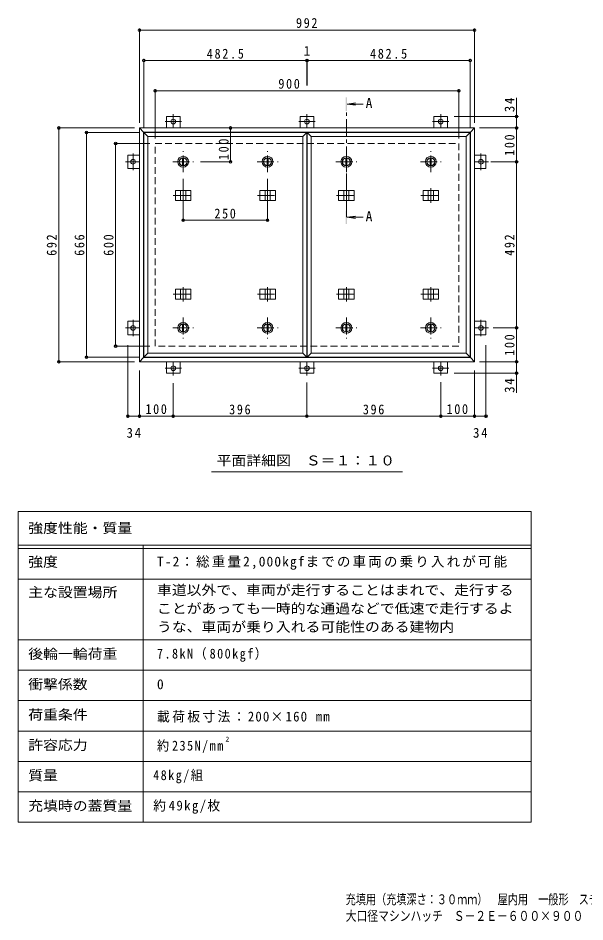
# Model space of a CAD drawing. Units: millimetres at full size, sheet at 1:10. Extents: x -1763 to 1949, y -1353 to 1323.
# Drawn here: x -1763 to -84, y -1353 to 1323 of the extents above; entities that cross this region are included whole.
import ezdxf
from ezdxf.enums import TextEntityAlignment as Align

# ---------------------------------------------------------------- set-up
doc = ezdxf.new("R2010")
doc.units = ezdxf.units.MM
doc.header["$LTSCALE"] = 10
doc.header["$PDMODE"] = 32
doc.header["$PDSIZE"] = 8
doc.linetypes.add('CHAIN1', pattern=[8, 5, -1, 1, -1])
doc.linetypes.add('DASHED2', pattern=[3, 2, -1])
for name, color, linetype, lineweight in [('0-1_躯体', 2, 'DASHED2', 9), ('0-2_仕上', 3, 'Continuous', 9), ('0-3_建具', 4, 'Continuous', 9), ('0-5_寸法', 4, 'Continuous', 9), ('0-C', 2, 'Continuous', 9), ('0-E', 3, 'Continuous', 9), ('0-F', 7, 'Continuous', 9), ('F-5_F-5ﾚｲﾔ', 7, 'Continuous', 9), ('F-F_F-Fﾚｲﾔ', 2, 'Continuous', 9)]:
    doc.layers.add(name, color=color, linetype=linetype, lineweight=lineweight)
doc.styles.add('ＭＳ ゴシック', font='')
doc.styles.get('ＭＳ ゴシック').set_extended_font_data('MS Gothic')

msp = doc.modelspace()

# ---------------------------------------------------------------- linework, layer by layer
at = {"layer": '0-1_躯体'}
for p, q in [((-1357.34, 351.59), (-1357.34, 951.59)), ((-1357.34, 951.59), (-457.34, 951.59)), ((-457.34, 951.59), (-457.34, 351.59)), ((-457.34, 351.59), (-1357.34, 351.59))]:
    msp.add_line(p, q, dxfattribs=at)
at = {"layer": '0-2_仕上'}
for p, q in [((-1390.34, 984.59), (-1378.34, 972.59)), ((-1390.34, 318.59), (-1390.34, 984.59)), ((-1390.34, 984.59), (-907.84, 984.59)), ((-907.84, 318.59), (-907.84, 984.59)), ((-906.84, 984.59), (-894.84, 972.59)), ((-906.84, 318.59), (-906.84, 984.59)), ((-906.84, 984.59), (-424.34, 984.59)), ((-894.84, 972.59), (-436.34, 972.59)), ((-424.34, 318.59), (-424.34, 984.59)), ((-919.84, 330.59), (-1378.34, 330.59)), ((-907.84, 318.59), (-919.84, 330.59)), ((-436.34, 330.59), (-894.84, 330.59)), ((-424.34, 318.59), (-436.34, 330.59)), ((-907.84, 318.59), (-1390.34, 318.59)), ((-424.34, 318.59), (-906.84, 318.59))]:
    msp.add_line(p, q, dxfattribs=at)
for points in [[(-1390.34, 318.59), (-1378.34, 330.59), (-1378.34, 972.59), (-919.84, 972.59)], [(-919.84, 330.59), (-919.84, 972.59), (-907.84, 984.59)], [(-906.84, 318.59), (-894.84, 330.59), (-894.84, 972.59)], [(-436.34, 330.59), (-436.34, 972.59), (-424.34, 984.59)]]:
    msp.add_lwpolyline(points, dxfattribs=at)
at = {"layer": '0-3_建具', "color": 2}
for p, q in [((-1403.34, 997.59), (-1391.34, 985.59)), ((-1403.34, 305.59), (-1403.34, 997.59)), ((-1403.34, 997.59), (-411.34, 997.59)), ((-423.34, 985.59), (-411.34, 997.59)), ((-411.34, 997.59), (-411.34, 305.59)), ((-1391.34, 317.59), (-1391.34, 985.59)), ((-1391.34, 985.59), (-423.34, 985.59)), ((-423.34, 317.59), (-423.34, 985.59)), ((-1391.34, 317.59), (-1403.34, 305.59)), ((-411.34, 305.59), (-1403.34, 305.59)), ((-423.34, 317.59), (-1391.34, 317.59)), ((-423.34, 317.59), (-411.34, 305.59))]:
    msp.add_line(p, q, dxfattribs=at)
at = {"layer": '0-3_建具'}
for p, q in [((-1297.18, 812.59), (-1297.18, 782.59)), ((-1297.18, 812.59), (-1251, 812.59)), ((-1281.59, 812.59), (-1281.59, 782.59)), ((-1266.59, 812.59), (-1266.59, 782.59)), ((-1251, 812.59), (-1251, 782.59)), ((-1047.18, 812.59), (-1047.18, 782.59)), ((-1047.18, 812.59), (-1001, 812.59)), ((-1031.59, 812.59), (-1031.59, 782.59)), ((-1016.59, 812.59), (-1016.59, 782.59)), ((-1001, 812.59), (-1001, 782.59)), ((-813.68, 812.59), (-813.68, 782.59)), ((-813.68, 812.59), (-767.5, 812.59)), ((-798.09, 812.59), (-798.09, 782.59)), ((-783.09, 812.59), (-783.09, 782.59)), ((-767.5, 812.59), (-767.5, 782.59)), ((-563.68, 812.59), (-563.68, 782.59)), ((-563.68, 812.59), (-517.5, 812.59)), ((-548.09, 812.59), (-548.09, 782.59)), ((-533.09, 812.59), (-533.09, 782.59)), ((-517.5, 812.59), (-517.5, 782.59)), ((-1297.18, 782.59), (-1251, 782.59)), ((-1047.18, 782.59), (-1001, 782.59)), ((-813.68, 782.59), (-767.5, 782.59)), ((-563.68, 782.59), (-517.5, 782.59)), ((-1297.18, 490.59), (-1297.18, 520.59)), ((-1297.18, 520.59), (-1251, 520.59)), ((-1281.59, 490.59), (-1281.59, 520.59)), ((-1266.59, 490.59), (-1266.59, 520.59)), ((-1251, 490.59), (-1251, 520.59)), ((-1047.18, 490.59), (-1047.18, 520.59)), ((-1047.18, 520.59), (-1001, 520.59)), ((-1031.59, 490.59), (-1031.59, 520.59)), ((-1016.59, 490.59), (-1016.59, 520.59)), ((-1001, 490.59), (-1001, 520.59)), ((-813.68, 490.59), (-813.68, 520.59)), ((-813.68, 520.59), (-767.5, 520.59)), ((-798.09, 490.59), (-798.09, 520.59)), ((-783.09, 490.59), (-783.09, 520.59)), ((-767.5, 490.59), (-767.5, 520.59)), ((-563.68, 490.59), (-563.68, 520.59)), ((-563.68, 520.59), (-517.5, 520.59)), ((-548.09, 490.59), (-548.09, 520.59)), ((-533.09, 490.59), (-533.09, 520.59)), ((-517.5, 490.59), (-517.5, 520.59)), ((-1297.18, 490.59), (-1251, 490.59)), ((-1047.18, 490.59), (-1001, 490.59)), ((-813.68, 490.59), (-767.5, 490.59)), ((-563.68, 490.59), (-517.5, 490.59))]:
    msp.add_line(p, q, dxfattribs=at)
at = {"layer": '0-3_建具', "linetype": 'CHAIN1'}
for p, q in [((-1274.09, 819.71), (-1274.09, 776.47)), ((-1024.09, 819.71), (-1024.09, 776.47)), ((-790.59, 819.71), (-790.59, 776.47)), ((-540.59, 819.71), (-540.59, 776.47)), ((-1303.5, 797.59), (-1244.68, 797.59)), ((-1053.5, 797.59), (-994.68, 797.59)), ((-820, 797.59), (-761.18, 797.59)), ((-570, 797.59), (-511.18, 797.59)), ((-1274.09, 483.47), (-1274.09, 526.71)), ((-1024.09, 483.47), (-1024.09, 526.71)), ((-790.59, 483.47), (-790.59, 526.71)), ((-540.59, 483.47), (-540.59, 526.71)), ((-1303.5, 505.59), (-1244.68, 505.59)), ((-1053.5, 505.59), (-994.68, 505.59)), ((-820, 505.59), (-761.18, 505.59)), ((-570, 505.59), (-511.18, 505.59))]:
    msp.add_line(p, q, dxfattribs=at)
at = {"layer": '0-5_寸法'}
for p, q in [((-788.59, 1068.41), (-763.8, 1071.67)), ((-788.59, 1068.41), (-763.8, 1065.14)), ((-788.59, 1068.41), (-741.12, 1068.41)), ((-788.59, 733.28), (-763.8, 736.54)), ((-788.59, 733.28), (-763.8, 730.02)), ((-788.59, 733.28), (-741.12, 733.28))]:
    msp.add_line(p, q, dxfattribs=at)
at = {"layer": '0-5_寸法', "linetype": 'CHAIN1'}
msp.add_line((-790.59, 733.28), (-790.59, 1048.41), dxfattribs=at)
at = {"layer": '0-5_寸法', "color": 7}
msp.add_line((-1189.87, -20.19), (-624.81, -20.19), dxfattribs=at)
at = {"layer": '0-5_寸法'}
for points in [[(-788.59, 1088.41), (-792.59, 1088.41), (-788.59, 1048.41), (-792.59, 1048.41)], [(-788.59, 713.28), (-792.59, 713.28), (-788.59, 753.28), (-792.59, 753.28)]]:
    msp.add_solid(points, dxfattribs=at)
at = {"layer": '0-C', "linetype": 'CHAIN1'}
for p, q in [((-1274.09, 866.59), (-1274.09, 928.59)), ((-1024.09, 866.59), (-1024.09, 928.59)), ((-790.59, 866.59), (-790.59, 928.59)), ((-540.59, 866.59), (-540.59, 928.59)), ((-1305.09, 897.59), (-1243.09, 897.59)), ((-1055.09, 897.59), (-993.09, 897.59)), ((-821.59, 897.59), (-759.59, 897.59)), ((-571.59, 897.59), (-509.59, 897.59)), ((-1274.09, 436.59), (-1274.09, 374.59)), ((-1024.09, 436.59), (-1024.09, 374.59)), ((-790.59, 436.59), (-790.59, 374.59)), ((-540.59, 436.59), (-540.59, 374.59)), ((-1305.09, 405.59), (-1243.09, 405.59)), ((-1055.09, 405.59), (-993.09, 405.59)), ((-821.59, 405.59), (-759.59, 405.59)), ((-571.59, 405.59), (-509.59, 405.59))]:
    msp.add_line(p, q, dxfattribs=at)
at = {"layer": '0-C'}
for p, q in [((-1275.59, 908.99), (-1275.59, 886.19)), ((-1272.59, 908.99), (-1272.59, 886.19)), ((-1025.59, 908.99), (-1025.59, 886.19)), ((-1022.59, 908.99), (-1022.59, 886.19)), ((-792.09, 908.99), (-792.09, 886.19)), ((-789.09, 908.99), (-789.09, 886.19)), ((-542.09, 908.99), (-542.09, 886.19)), ((-539.09, 908.99), (-539.09, 886.19)), ((-1275.59, 394.19), (-1275.59, 416.99)), ((-1272.59, 394.19), (-1272.59, 416.99)), ((-1025.59, 394.19), (-1025.59, 416.99)), ((-1022.59, 394.19), (-1022.59, 416.99)), ((-792.09, 394.19), (-792.09, 416.99)), ((-789.09, 394.19), (-789.09, 416.99)), ((-542.09, 394.19), (-542.09, 416.99)), ((-539.09, 394.19), (-539.09, 416.99))]:
    msp.add_line(p, q, dxfattribs=at)
for centre, radius in [((-1274.09, 897.59), 16), ((-1024.09, 897.59), 16), ((-790.59, 897.59), 16), ((-540.59, 897.59), 16), ((-1274.09, 897.59), 12), ((-1274.09, 897.59), 11.5), ((-1024.09, 897.59), 12), ((-1024.09, 897.59), 11.5), ((-790.59, 897.59), 12), ((-790.59, 897.59), 11.5), ((-540.59, 897.59), 12), ((-540.59, 897.59), 11.5), ((-1274.09, 405.59), 16), ((-1274.09, 405.59), 12), ((-1274.09, 405.59), 11.5), ((-1024.09, 405.59), 16), ((-1024.09, 405.59), 12), ((-1024.09, 405.59), 11.5), ((-790.59, 405.59), 16), ((-790.59, 405.59), 12), ((-790.59, 405.59), 11.5), ((-540.59, 405.59), 16), ((-540.59, 405.59), 12), ((-540.59, 405.59), 11.5)]:
    msp.add_circle(centre, radius, dxfattribs=at)
at = {"layer": '0-E'}
for p, q in [((-1323.34, 1031.79), (-1283.34, 1031.79)), ((-1323.34, 1031.79), (-1323.34, 997.59)), ((-1283.34, 1031.79), (-1283.34, 997.59)), ((-927.34, 1031.79), (-887.34, 1031.79)), ((-927.34, 1031.79), (-927.34, 997.59)), ((-887.34, 1031.79), (-887.34, 997.59)), ((-531.34, 1031.79), (-491.34, 1031.79)), ((-531.34, 1031.79), (-531.34, 997.59)), ((-491.34, 1031.79), (-491.34, 997.59)), ((-1437.54, 877.59), (-1437.54, 917.59)), ((-1437.54, 917.59), (-1403.34, 917.59)), ((-377.14, 917.59), (-411.34, 917.59)), ((-377.14, 917.59), (-377.14, 877.59)), ((-1437.54, 877.59), (-1403.34, 877.59)), ((-377.14, 877.59), (-411.34, 877.59)), ((-1437.54, 385.59), (-1437.54, 425.59)), ((-1437.54, 425.59), (-1403.34, 425.59)), ((-377.14, 425.59), (-411.34, 425.59)), ((-377.14, 425.59), (-377.14, 385.59)), ((-1437.54, 385.59), (-1403.34, 385.59)), ((-377.14, 385.59), (-411.34, 385.59)), ((-1323.34, 271.39), (-1323.34, 305.59)), ((-1283.34, 271.39), (-1283.34, 305.59)), ((-927.34, 271.39), (-927.34, 305.59)), ((-887.34, 271.39), (-887.34, 305.59)), ((-531.34, 271.39), (-531.34, 305.59)), ((-491.34, 271.39), (-491.34, 305.59)), ((-1283.34, 271.39), (-1323.34, 271.39)), ((-887.34, 271.39), (-927.34, 271.39)), ((-491.34, 271.39), (-531.34, 271.39))]:
    msp.add_line(p, q, dxfattribs=at)
at = {"layer": '0-E', "linetype": 'CHAIN1'}
for p, q in [((-1303.34, 1038.76), (-1303.34, 997.59)), ((-907.34, 1038.76), (-907.34, 997.59)), ((-511.34, 1038.76), (-511.34, 997.59)), ((-1278.96, 1016.79), (-1327.72, 1016.79)), ((-882.96, 1016.79), (-931.72, 1016.79)), ((-486.96, 1016.79), (-535.72, 1016.79)), ((-1422.54, 921.97), (-1422.54, 873.21)), ((-392.14, 873.21), (-392.14, 921.97)), ((-1444.51, 897.59), (-1403.34, 897.59)), ((-370.17, 897.59), (-411.34, 897.59)), ((-1422.54, 429.97), (-1422.54, 381.21)), ((-392.14, 381.21), (-392.14, 429.97)), ((-1444.51, 405.59), (-1403.34, 405.59)), ((-370.17, 405.59), (-411.34, 405.59)), ((-1303.34, 264.42), (-1303.34, 305.59)), ((-907.34, 264.42), (-907.34, 305.59)), ((-511.34, 264.42), (-511.34, 305.59)), ((-1327.72, 286.39), (-1278.96, 286.39)), ((-931.72, 286.39), (-882.96, 286.39)), ((-535.72, 286.39), (-486.96, 286.39))]:
    msp.add_line(p, q, dxfattribs=at)
at = {"layer": '0-E'}
for centre in [(-1303.34, 1016.79), (-907.34, 1016.79), (-511.34, 1016.79), (-1422.54, 897.59), (-392.14, 897.59), (-1422.54, 405.59), (-392.14, 405.59), (-1303.34, 286.39), (-907.34, 286.39), (-511.34, 286.39)]:
    msp.add_circle(centre, 7, dxfattribs=at)
at = {"layer": '0-F'}
for p, q in [((-1403.34, 1012.59), (-1403.34, 1292.59)), ((-1403.34, 1287.59), (-411.34, 1287.59)), ((-411.34, 1012.59), (-411.34, 1292.59)), ((-1390.34, 999.59), (-1390.34, 1202.59)), ((-1390.34, 1197.59), (-907.84, 1197.59)), ((-907.84, 1200.59), (-907.84, 1123.69)), ((-907.84, 1197.59), (-906.84, 1197.59)), ((-906.84, 1200.59), (-906.84, 1123.69)), ((-906.84, 1197.59), (-424.34, 1197.59)), ((-424.34, 999.59), (-424.34, 1202.59)), ((-1357.34, 966.59), (-1357.34, 1112.59)), ((-1357.34, 1107.59), (-457.34, 1107.59)), ((-457.34, 966.59), (-457.34, 1112.59)), ((-286.36, 1031.79), (-286.36, 1086.97)), ((-281.36, 1031.79), (-471.34, 1031.79)), ((-286.36, 997.59), (-286.36, 1031.79)), ((-1418.34, 997.59), (-1647.6, 997.59)), ((-1642.6, 305.59), (-1642.6, 997.59)), ((-1134.17, 997.59), (-1134.17, 897.59)), ((-396.34, 997.59), (-281.36, 997.59)), ((-286.36, 897.59), (-286.36, 997.59)), ((-1405.34, 984.59), (-1565.13, 984.59)), ((-1560.13, 318.59), (-1560.13, 984.59)), ((-1372.34, 951.59), (-1478.96, 951.59)), ((-1473.96, 351.59), (-1473.96, 951.59)), ((-1131.17, 897.59), (-1223.09, 897.59)), ((-362.41, 897.59), (-281.36, 897.59)), ((-286.36, 405.59), (-286.36, 897.59)), ((-1274.09, 721.29), (-1274.09, 846.59)), ((-1024.09, 721.29), (-1024.09, 846.59)), ((-1274.09, 724.29), (-1024.09, 724.29)), ((-355.82, 405.59), (-281.36, 405.59)), ((-286.36, 305.59), (-286.36, 405.59)), ((-1372.34, 351.59), (-1478.96, 351.59)), ((-1437.54, 139.22), (-1437.54, 354.38)), ((-377.14, 139.22), (-377.14, 354.38)), ((-1418.34, 305.59), (-1647.6, 305.59)), ((-1405.34, 318.59), (-1565.13, 318.59)), ((-396.34, 305.59), (-281.36, 305.59)), ((-286.36, 305.59), (-286.36, 271.39)), ((-1403.34, 279.38), (-1403.34, 139.22)), ((-281.36, 271.39), (-471.34, 271.39)), ((-411.34, 279.38), (-411.34, 139.22)), ((-286.36, 271.39), (-286.36, 213.44)), ((-1303.34, 242.08), (-1303.34, 139.22)), ((-907.34, 141.22), (-907.34, 244.42)), ((-511.34, 245.45), (-511.34, 139.22)), ((-1437.54, 144.22), (-1403.34, 144.22)), ((-1403.34, 144.22), (-1303.34, 144.22)), ((-1303.34, 144.22), (-907.34, 144.22)), ((-907.34, 144.22), (-511.34, 144.22)), ((-511.34, 144.22), (-411.34, 144.22)), ((-411.34, 144.22), (-377.14, 144.22))]:
    msp.add_line(p, q, dxfattribs=at)
for p in [(-1403.34, 1287.59), (-411.34, 1287.59), (-1390.34, 1197.59), (-907.84, 1197.59), (-906.84, 1197.59), (-424.34, 1197.59), (-1357.34, 1107.59), (-457.34, 1107.59), (-286.36, 1031.79), (-1642.6, 997.59), (-1134.17, 997.59), (-286.36, 997.59), (-1560.13, 984.59), (-1473.96, 951.59), (-1134.17, 897.59), (-286.36, 897.59), (-1274.09, 724.29), (-1024.09, 724.29), (-286.36, 405.59), (-1473.96, 351.59), (-1560.13, 318.59), (-1642.6, 305.59), (-286.36, 305.59), (-286.36, 271.39), (-1437.54, 144.22), (-1403.34, 144.22), (-1303.34, 144.22), (-907.34, 144.22), (-511.34, 144.22), (-411.34, 144.22), (-377.14, 144.22)]:
    msp.add_point(p, dxfattribs=at)
at = {"layer": 'F-5_F-5ﾚｲﾔ'}
for p, q in [((-243, -138), (-243, -1058)), ((-1763, -338), (-243, -338)), ((-1763, -518), (-243, -518))]:
    msp.add_line(p, q, dxfattribs=at)
at = {"layer": 'F-F_F-Fﾚｲﾔ', "color": 7}
for p, q in [((-1763, -138), (-1763, -1058)), ((-1763, -138), (-243, -138)), ((-1763, -238), (-243, -238)), ((-1393, -238), (-1393, -1058)), ((-1763, -248), (-243, -248)), ((-1763, -338), (-243, -338)), ((-1763, -518), (-243, -518)), ((-1763, -608), (-243, -608)), ((-1763, -698), (-243, -698)), ((-243, -788), (-1763, -788)), ((-243, -878), (-1763, -878)), ((-243, -968), (-1763, -968)), ((-243, -1058), (-1763, -1058))]:
    msp.add_line(p, q, dxfattribs=at)

# ---------------------------------------------------------------- texts
at = {"layer": '0-5_寸法', "color": 2, "style": 'ＭＳ ゴシック'}
for p in [(-733.56, 1048.01), (-733.56, 712.89)]:
    msp.add_text('A', height=29.33, dxfattribs=at).set_placement(p, align=Align.BOTTOM_LEFT)
at = {"layer": '0-5_寸法', "color": 2, "style": 'ＭＳ ゴシック', "width": 1.1}
msp.add_text('平面詳細図\u3000Ｓ＝１：１０', height=29.33, dxfattribs=at).set_placement((-1174.84, -10.38), align=Align.BOTTOM_LEFT)
at = {"layer": '0-F', "color": 2, "style": 'ＭＳ ゴシック'}
msp.add_text('1', height=29.33, dxfattribs=at).set_placement((-917.34, 1202.59), align=Align.BOTTOM_LEFT)
at = {"layer": '0-F', "color": 2, "char_height": 29.33, "attachment_point": 7, "style": 'ＭＳ ゴシック'}
for s, insert in [('\\T1.27;\\W0.9;992', (-939.84, 1293.59)), ('\\T1.28;\\W0.9;482.5', (-1204.09, 1202.59)), ('\\T1.28;\\W0.9;482.5', (-720.59, 1202.59)), ('\\T1.27;\\W0.9;900', (-992.06, 1113.59)), ('\\T1.27;\\W0.9;250', (-1181.59, 729.29)), ('\\T1.27;\\W0.9;100', (-1385.84, 150.22)), ('\\T1.27;\\W0.9;396', (-1137.84, 149.22)), ('\\T1.27;\\W0.9;396', (-741.84, 149.22)), ('\\T1.27;\\W0.9;100', (-493.84, 150.22)), ('\\T1.27;\\W0.95;34', (-1441.69, 80)), ('\\T1.27;\\W0.95;34', (-415.49, 80))]:
    msp.add_mtext(s, dxfattribs=dict(at, insert=insert))
at = {"layer": '0-F', "color": 2, "char_height": 29.33, "attachment_point": 7, "rotation": 90, "style": 'ＭＳ ゴシック'}
for s, insert in [('\\T1.27;\\W0.95;34', (-292.36, 1044.47)), ('\\T1.27;\\W0.9;100', (-1139.17, 902.68)), ('\\T1.27;\\W0.9;100', (-292.36, 915.09)), ('\\T1.27;\\W0.9;692', (-1648.6, 619.09)), ('\\T1.27;\\W0.9;666', (-1566.13, 619.09)), ('\\T1.27;\\W0.9;600', (-1479.96, 619.09)), ('\\T1.27;\\W0.9;492', (-292.36, 619.09)), ('\\T1.27;\\W0.9;100', (-292.36, 323.09)), ('\\T1.27;\\W0.95;34', (-292.36, 213.44))]:
    msp.add_mtext(s, dxfattribs=dict(at, insert=insert))
at = {"layer": 'F-5_F-5ﾚｲﾔ', "color": 6, "style": 'ＭＳ ゴシック'}
msp.add_text('2', height=14.66, dxfattribs=at).set_placement((-1148.94, -823.78), align=Align.BOTTOM_LEFT)
at = {"layer": 'F-5_F-5ﾚｲﾔ', "color": 2, "style": 'ＭＳ ゴシック'}
for s, width, p in [('充填用（充填深さ：３０ｍｍ）\u3000屋内用\u3000一般形\u3000スチール製\u3000ステンレス目地', 0.75, (-792.72, -1309.74)), ('大口径マシンハッチ\u3000Ｓ－２Ｅ－６００×９００', 0.8, (-792.72, -1358.94))]:
    msp.add_text(s, height=29.33, dxfattribs=dict(at, width=width)).set_placement(p, align=Align.BOTTOM_LEFT)
at = {"layer": 'F-F_F-Fﾚｲﾔ', "style": 'ＭＳ ゴシック', "width": 1.1}
for s, p in [('強度性能・質量', (-1733, -210.57)), ('強度', (-1733, -310.5)), ('主な設置場所', (-1733, -400.5)), ('車道以外で、車両が走行することはまれで、走行する', (-1351.67, -394.07)), ('ことがあっても一時的な通過などで低速で走行するよ', (-1351.67, -448.55)), ('うな、車両が乗り入れる可能性のある建物内', (-1351.67, -503.04)), ('後輪一輪荷重', (-1733, -583)), ('衝撃係数', (-1733, -673)), ('荷重条件', (-1733, -763)), ('許容応力', (-1733, -853)), ('質量', (-1733, -943)), ('充填時の蓋質量', (-1733, -1033))]:
    msp.add_text(s, height=29.33, dxfattribs=at).set_placement(p, align=Align.BOTTOM_LEFT)
at = {"layer": 'F-F_F-Fﾚｲﾔ', "style": 'ＭＳ ゴシック'}
msp.add_text('0', height=29.33, dxfattribs=at).set_placement((-1351.67, -673), align=Align.BOTTOM_LEFT)
at = {"layer": 'F-F_F-Fﾚｲﾔ', "char_height": 29.33, "attachment_point": 7, "style": 'ＭＳ ゴシック'}
for s, insert in [('\\T1.16;T-2：総重量2,000kgfまでの車両の乗り入れが可能', (-1351.67, -310.5)), ('\\T1.24;\\W0.9;7.8kN（800kgf）', (-1351.67, -583)), ('\\T1.18;\\W0.95;載荷板寸法：200×160\\~mm', (-1351.67, -763)), ('\\T1.24;\\W0.9;約235N/mm', (-1351.67, -853)), ('\\T1.24;\\W0.9;48kg/組', (-1362.92, -943)), ('\\T1.21;\\W0.95;約49kg/枚', (-1362.92, -1033))]:
    msp.add_mtext(s, dxfattribs=dict(at, insert=insert))

doc.saveas('drawing.dxf')
